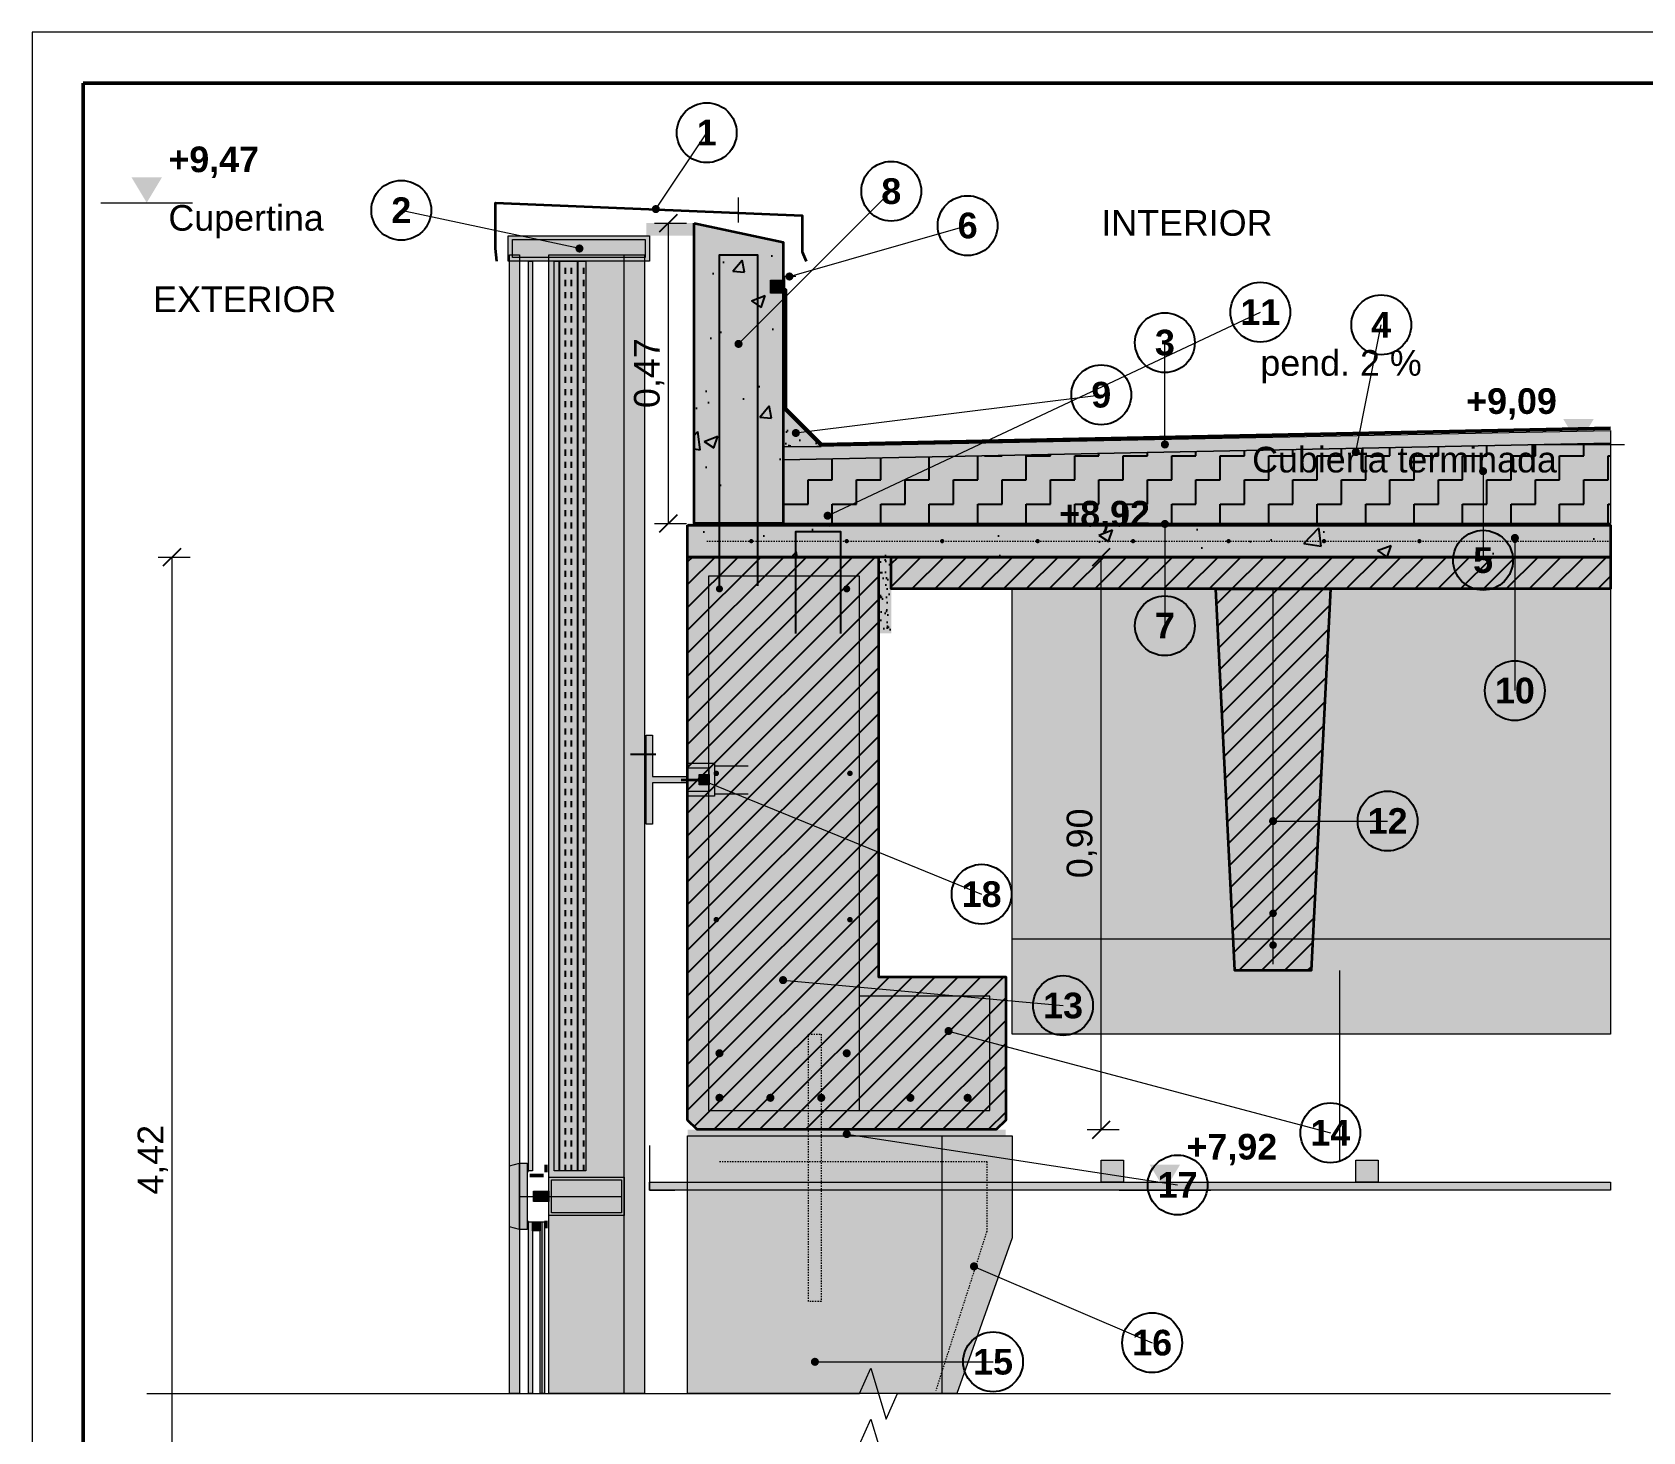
# Model space of a CAD drawing. Header units: millimetres. Extents: x 0 to 297, y 0 to 420.
# Drawn here: x 0 to 126.5, y 310 to 420 of the extents above; entities that cross this region are included whole.
import ezdxf
from ezdxf.enums import TextEntityAlignment as Align

# ---------------------------------------------------------------- set-up
doc = ezdxf.new("R2010")
doc.units = ezdxf.units.MM
doc.linetypes.add('DASHED', pattern=[1.524, 1.27, -0.254])
for name, color, linetype in [('0-MARCO-A3', 7, 'Continuous'), ('1-CORTE-ARMADURAS', 14, 'Continuous'), ('1-CORTE-CONTORNOS', 7, 'Continuous'), ('1-CORTE-OCULTO', 8, 'Continuous'), ('1-CORTE-RAYADOS', 8, 'Continuous'), ('1-CORTE-RELLENOS', 9, 'Continuous'), ('1-CORTE-VISTA', 8, 'Continuous'), ('3-COTAS-NIVELES', 7, 'Continuous'), ('3-TEXTOS', 7, 'Continuous')]:
    doc.layers.add(name, color=color, linetype=linetype)
doc.styles.add('ARIAL', font='arial.ttf')
doc.styles.add('ARIAL-NEGRITA', font='arialbd.ttf')

msp = doc.modelspace()

# ---------------------------------------------------------------- hatches: boundary and pattern name
at = {"layer": '1-CORTE-ARMADURAS', "true_color": 0x7a1f1f}
h = msp.add_hatch(color=26, dxfattribs=at)
h.dxf.hatch_style = 1
edge = h.paths.add_edge_path()
edge.add_arc((56.5, 380), 0.17, 0, 360)
h = msp.add_hatch(color=26, dxfattribs=at)
h.dxf.hatch_style = 1
edge = h.paths.add_edge_path()
edge.add_arc((64, 380), 0.17, 0, 360)
h = msp.add_hatch(color=26, dxfattribs=at)
h.dxf.hatch_style = 1
edge = h.paths.add_edge_path()
edge.add_arc((71.5, 380), 0.17, 0, 360)
h = msp.add_hatch(color=26, dxfattribs=at)
h.dxf.hatch_style = 1
edge = h.paths.add_edge_path()
edge.add_arc((79, 380), 0.17, 0, 360)
h = msp.add_hatch(color=26, dxfattribs=at)
h.dxf.hatch_style = 1
edge = h.paths.add_edge_path()
edge.add_arc((86.5, 380), 0.17, 0, 360)
h = msp.add_hatch(color=26, dxfattribs=at)
h.dxf.hatch_style = 1
edge = h.paths.add_edge_path()
edge.add_arc((94, 380), 0.17, 0, 360)
h = msp.add_hatch(color=26, dxfattribs=at)
h.dxf.hatch_style = 1
edge = h.paths.add_edge_path()
edge.add_arc((101.5, 380), 0.17, 0, 360)
h = msp.add_hatch(color=26, dxfattribs=at)
h.dxf.hatch_style = 1
edge = h.paths.add_edge_path()
edge.add_arc((109, 380), 0.17, 0, 360)
h = msp.add_hatch(color=26, dxfattribs=at)
h.dxf.hatch_style = 1
edge = h.paths.add_edge_path()
edge.add_arc((116.5, 380), 0.17, 0, 360)
h = msp.add_hatch(color=26, dxfattribs=at)
h.dxf.hatch_style = 1
edge = h.paths.add_edge_path()
edge.add_arc((54, 376.25), 0.28, 0, 360)
h = msp.add_hatch(color=26, dxfattribs=at)
h.dxf.hatch_style = 1
edge = h.paths.add_edge_path()
edge.add_arc((64, 376.25), 0.28, 0, 360)
h = msp.add_hatch(color=26, dxfattribs=at)
h.dxf.hatch_style = 1
edge = h.paths.add_edge_path()
edge.add_arc((53.75, 361.75), 0.22, 0, 360)
h = msp.add_hatch(color=26, dxfattribs=at)
h.dxf.hatch_style = 1
edge = h.paths.add_edge_path()
edge.add_arc((64.25, 361.75), 0.22, 0, 360)
at = {"layer": '1-CORTE-ARMADURAS', "true_color": 0x000000}
h = msp.add_hatch(color=18, dxfattribs=at)
h.dxf.hatch_style = 1
edge = h.paths.add_edge_path()
edge.add_arc((97.5, 350.75), 0.3, 0, 360)
at = {"layer": '1-CORTE-ARMADURAS', "true_color": 0x7a1f1f}
h = msp.add_hatch(color=26, dxfattribs=at)
h.dxf.hatch_style = 1
edge = h.paths.add_edge_path()
edge.add_arc((53.75, 350.25), 0.22, 0, 360)
h = msp.add_hatch(color=26, dxfattribs=at)
h.dxf.hatch_style = 1
edge = h.paths.add_edge_path()
edge.add_arc((64.25, 350.25), 0.22, 0, 360)
at = {"layer": '1-CORTE-ARMADURAS', "true_color": 0x000000}
h = msp.add_hatch(color=18, dxfattribs=at)
h.dxf.hatch_style = 1
edge = h.paths.add_edge_path()
edge.add_arc((97.5, 348.25), 0.3, 0, 360)
h = msp.add_hatch(color=18, dxfattribs=at)
h.dxf.hatch_style = 1
edge = h.paths.add_edge_path()
edge.add_arc((54, 339.75), 0.32, 0, 360)
h = msp.add_hatch(color=18, dxfattribs=at)
h.dxf.hatch_style = 1
edge = h.paths.add_edge_path()
edge.add_arc((64, 339.75), 0.32, 0, 360)
h = msp.add_hatch(color=18, dxfattribs=at)
h.dxf.hatch_style = 1
edge = h.paths.add_edge_path()
edge.add_arc((54, 336.25), 0.32, 0, 360)
h = msp.add_hatch(color=18, dxfattribs=at)
h.dxf.hatch_style = 1
edge = h.paths.add_edge_path()
edge.add_arc((58, 336.25), 0.32, 0, 360)
h = msp.add_hatch(color=18, dxfattribs=at)
h.dxf.hatch_style = 1
edge = h.paths.add_edge_path()
edge.add_arc((62, 336.25), 0.32, 0, 360)
h = msp.add_hatch(color=18, dxfattribs=at)
h.dxf.hatch_style = 1
edge = h.paths.add_edge_path()
edge.add_arc((69, 336.25), 0.32, 0, 360)
h = msp.add_hatch(color=18, dxfattribs=at)
h.dxf.hatch_style = 1
edge = h.paths.add_edge_path()
edge.add_arc((73.5, 336.25), 0.32, 0, 360)
at = {"layer": '1-CORTE-RAYADOS'}
h = msp.add_hatch(dxfattribs=at)
h.set_pattern_fill('AR-CONC', color=8, scale=0.06)
h.paths.add_polyline_path([(52, 405), (59, 403.5), (59, 381.4), (52, 381.4)])
h = msp.add_hatch(dxfattribs=at)
h.set_pattern_fill('INSUL', color=8, scale=0.15, angle=90)
h.paths.add_polyline_path([(41, 402), (43.5, 402), (43.5, 330.5), (41, 330.5)])
h = msp.add_hatch(dxfattribs=at)
h.set_pattern_fill('AR-SAND', color=8, scale=0.03)
h.paths.add_polyline_path([(59, 390.4), (62, 387.4), (59, 387.4)])
h = msp.add_hatch(dxfattribs=at)
h.set_pattern_fill('AR-SAND', color=8, scale=0.03)
h.paths.add_polyline_path([(59, 387.4), (124, 388.7), (124, 387.7), (59, 386.4)])
h = msp.add_hatch(dxfattribs=at)
h.set_pattern_fill('ZIGZAG', color=8, scale=0.3)
h.paths.add_polyline_path([(59, 386.4), (124, 387.7), (124, 381.4), (59, 381.4)])
h = msp.add_hatch(dxfattribs=at)
h.set_pattern_fill('AR-CONC', color=8, scale=0.06)
h.paths.add_polyline_path([(51.5, 381.25), (124, 381.25), (124, 378.75), (51.5, 378.75)])
h = msp.add_hatch(dxfattribs=at)
h.set_pattern_fill('ANSI31', color=8, scale=0.4)
h.paths.add_polyline_path([(51.5, 334.5), (51.5, 378.75), (66.5, 378.75), (66.5, 345.75), (76.5, 345.75), (76.5, 334.5), (75.75, 333.75), (52.25, 333.75)])
h = msp.add_hatch(dxfattribs=at)
h.set_pattern_fill('AR-SAND', color=8, scale=0.02)
h.paths.add_polyline_path([(66.5, 378.75), (67.5, 378.75), (67.5, 372.75), (66.5, 372.75)])
h = msp.add_hatch(dxfattribs=at)
h.set_pattern_fill('ANSI31', color=8, scale=0.4)
h.paths.add_polyline_path([(67.5, 378.75), (124, 378.75), (124, 376.25), (67.5, 376.25)])
h = msp.add_hatch(dxfattribs=at)
h.set_pattern_fill('ANSI31', color=8, scale=0.4)
h.paths.add_polyline_path([(102, 376.25), (100.5, 346.25), (94.5, 346.25), (93, 376.25)])
at = {"layer": '1-CORTE-RELLENOS', "true_color": 0x222222}
h = msp.add_hatch(color=250, dxfattribs=at)
h.dxf.hatch_style = 1
h.paths.add_polyline_path([(48.25, 405), (52, 405), (52, 404), (48.25, 404)])
at = {"layer": '1-CORTE-RELLENOS', "true_color": 0xdedad2}
h = msp.add_hatch(color=254, dxfattribs=at)
h.dxf.hatch_style = 1
h.paths.add_polyline_path([(52, 405), (59, 403.5), (59, 381.4), (52, 381.4)])
at = {"layer": '1-CORTE-RELLENOS', "true_color": 0x9aa3ab}
h = msp.add_hatch(color=253, dxfattribs=at)
h.dxf.hatch_style = 1
h.paths.add_polyline_path([(37.4, 404), (48.5, 404), (48.5, 402), (37.4, 402)])
at = {"layer": '1-CORTE-RELLENOS', "true_color": 0xe9ecee}
h = msp.add_hatch(color=7, dxfattribs=at)
h.dxf.hatch_style = 1
h.paths.add_polyline_path([(37.5, 402.5), (38.3, 402.5), (38.3, 313), (37.5, 313)])
at = {"layer": '1-CORTE-RELLENOS', "true_color": 0xe3e7ea}
h = msp.add_hatch(color=254, dxfattribs=at)
h.dxf.hatch_style = 1
h.paths.add_polyline_path([(40.6, 402.5), (48.1, 402.5), (48.1, 313), (40.6, 313)])
at = {"layer": '1-CORTE-RELLENOS', "true_color": 0x6f8796}
h = msp.add_hatch(color=252, dxfattribs=at)
h.dxf.hatch_style = 1
h.paths.add_polyline_path([(39, 402), (39.3, 402), (39.3, 330.5), (39, 330.5)])
at = {"layer": '1-CORTE-RELLENOS', "true_color": 0xfbe2a8}
h = msp.add_hatch(color=41, dxfattribs=at)
h.dxf.hatch_style = 1
h.paths.add_polyline_path([(41, 402), (43.5, 402), (43.5, 330.5), (41, 330.5)])
at = {"layer": '1-CORTE-RELLENOS', "true_color": 0x3b3b3b}
h = msp.add_hatch(color=250, dxfattribs=at)
h.dxf.hatch_style = 1
h.paths.add_polyline_path([(43.5, 402), (43.65, 402), (43.65, 330.5), (43.5, 330.5)])
at = {"layer": '1-CORTE-RELLENOS', "true_color": 0x222222}
h = msp.add_hatch(color=250, dxfattribs=at)
h.dxf.hatch_style = 1
h.paths.add_polyline_path([(58.05, 400.45), (58.95, 400.45), (58.95, 399.55), (58.05, 399.55)])
at = {"layer": '1-CORTE-RELLENOS', "true_color": 0xe9e9e9}
h = msp.add_hatch(color=254, dxfattribs=at)
h.dxf.hatch_style = 1
h.paths.add_polyline_path([(59, 390.4), (62, 387.4), (59, 387.4)])
h = msp.add_hatch(color=254, dxfattribs=at)
h.dxf.hatch_style = 1
h.paths.add_polyline_path([(59, 387.4), (124, 388.7), (124, 387.7), (59, 386.4)])
at = {"layer": '1-CORTE-RELLENOS', "true_color": 0xfff5bf}
h = msp.add_hatch(color=254, dxfattribs=at)
h.dxf.hatch_style = 1
h.paths.add_polyline_path([(59, 386.4), (124, 387.7), (124, 381.4), (59, 381.4)])
at = {"layer": '1-CORTE-RELLENOS', "true_color": 0x000000}
h = msp.add_hatch(color=18, dxfattribs=at)
h.dxf.hatch_style = 1
h.paths.add_polyline_path([(51.5, 381.4), (124, 381.4), (124, 381.25), (51.5, 381.25)])
at = {"layer": '1-CORTE-RELLENOS', "true_color": 0xdedad2}
h = msp.add_hatch(color=254, dxfattribs=at)
h.dxf.hatch_style = 1
h.paths.add_polyline_path([(51.5, 381.25), (124, 381.25), (124, 378.75), (51.5, 378.75)])
at = {"layer": '1-CORTE-RELLENOS', "true_color": 0xd3d6d9}
h = msp.add_hatch(color=254, dxfattribs=at)
h.dxf.hatch_style = 1
h.paths.add_polyline_path([(51.5, 334.5), (51.5, 378.75), (66.5, 378.75), (66.5, 345.75), (76.5, 345.75), (76.5, 334.5), (75.75, 333.75), (52.25, 333.75)])
at = {"layer": '1-CORTE-RELLENOS', "true_color": 0xbdbdbd}
h = msp.add_hatch(color=9, dxfattribs=at)
h.dxf.hatch_style = 1
h.paths.add_polyline_path([(66.5, 378.75), (67.5, 378.75), (67.5, 372.75), (66.5, 372.75)])
at = {"layer": '1-CORTE-RELLENOS', "true_color": 0xd3d6d9}
h = msp.add_hatch(color=254, dxfattribs=at)
h.dxf.hatch_style = 1
h.paths.add_polyline_path([(67.5, 378.75), (124, 378.75), (124, 376.25), (67.5, 376.25)])
at = {"layer": '1-CORTE-RELLENOS', "true_color": 0xe9ebed}
h = msp.add_hatch(color=7, dxfattribs=at)
h.dxf.hatch_style = 1
h.paths.add_polyline_path([(77, 376.25), (124, 376.25), (124, 341.25), (77, 341.25)])
at = {"layer": '1-CORTE-RELLENOS', "true_color": 0xd3d6d9}
h = msp.add_hatch(color=254, dxfattribs=at)
h.dxf.hatch_style = 1
h.paths.add_polyline_path([(102, 376.25), (100.5, 346.25), (94.5, 346.25), (93, 376.25)])
at = {"layer": '1-CORTE-RELLENOS', "true_color": 0x3b3b3b}
h = msp.add_hatch(color=250, dxfattribs=at)
h.dxf.hatch_style = 1
h.paths.add_polyline_path([(48.25, 364.75), (48.75, 364.75), (48.75, 361.5), (51.5, 361.5), (51.5, 361), (48.75, 361), (48.75, 357.75), (48.25, 357.75)])
h = msp.add_hatch(color=250, dxfattribs=at)
h.dxf.hatch_style = 1
h.paths.add_polyline_path([(51.5, 360.35), (53.2, 360.35), (53.2, 362.15), (51.5, 362.15), (51.5, 362.55), (53.6, 362.55), (53.6, 359.95), (51.5, 359.95)])
at = {"layer": '1-CORTE-RELLENOS', "true_color": 0x555555}
h = msp.add_hatch(color=251, dxfattribs=at)
h.dxf.hatch_style = 1
h.paths.add_polyline_path([(52.4, 361.65), (53.2, 361.65), (53.2, 360.85), (52.4, 360.85)])
at = {"layer": '1-CORTE-RELLENOS', "true_color": 0x111111}
h = msp.add_hatch(color=250, dxfattribs=at)
h.dxf.hatch_style = 1
h.paths.add_polyline_path([(51.5, 333.75), (76.5, 333.75), (76.5, 333.25), (51.5, 333.25)])
at = {"layer": '1-CORTE-RELLENOS', "true_color": 0xe3e6e8}
h = msp.add_hatch(color=254, dxfattribs=at)
h.dxf.hatch_style = 1
h.paths.add_polyline_path([(77, 333.25), (77, 325.25), (72.65, 313), (51.5, 313), (51.5, 333.25)])
at = {"layer": '1-CORTE-RELLENOS', "true_color": 0xb9c0c6}
h = msp.add_hatch(color=9, dxfattribs=at)
h.dxf.hatch_style = 1
h.paths.add_polyline_path([(37.5, 330.9), (38.3, 331.1), (38.3, 325.9), (37.5, 326.1)])
at = {"layer": '1-CORTE-RELLENOS', "true_color": 0x9aa3ab}
h = msp.add_hatch(color=253, dxfattribs=at)
h.dxf.hatch_style = 1
h.paths.add_polyline_path([(38.3, 331.1), (38.9, 331.1), (38.9, 325.9), (38.3, 325.9)])
at = {"layer": '1-CORTE-RELLENOS', "true_color": 0x111111}
h = msp.add_hatch(color=250, dxfattribs=at)
h.dxf.hatch_style = 1
h.paths.add_polyline_path([(38.9, 331), (39, 331), (39, 330.4), (38.9, 330.4)])
at = {"layer": '1-CORTE-RELLENOS', "true_color": 0x333333}
h = msp.add_hatch(color=250, dxfattribs=at)
h.dxf.hatch_style = 1
h.paths.add_polyline_path([(39.1, 330.3), (40.2, 330.3), (40.2, 330), (39.1, 330)])
at = {"layer": '1-CORTE-RELLENOS', "true_color": 0x111111}
h = msp.add_hatch(color=250, dxfattribs=at)
h.dxf.hatch_style = 1
h.paths.add_polyline_path([(40.25, 331), (40.5, 331), (40.5, 330.4), (40.25, 330.4)])
at = {"layer": '1-CORTE-RELLENOS', "true_color": 0x9aa3ab}
h = msp.add_hatch(color=253, dxfattribs=at)
h.dxf.hatch_style = 1
h.paths.add_polyline_path([(84, 331.35), (85.75, 331.35), (85.75, 329.62), (84, 329.62)])
h = msp.add_hatch(color=253, dxfattribs=at)
h.dxf.hatch_style = 1
h.paths.add_polyline_path([(104, 331.35), (105.75, 331.35), (105.75, 329.62), (104, 329.62)])
h = msp.add_hatch(color=253, dxfattribs=at)
h.dxf.hatch_style = 1
h.paths.add_polyline_path([(40.6, 330), (46.5, 330), (46.5, 327), (40.6, 327)])
at = {"layer": '1-CORTE-RELLENOS', "true_color": 0xf2f2f2}
h = msp.add_hatch(color=7, dxfattribs=at)
h.dxf.hatch_style = 1
h.paths.add_polyline_path([(48.5, 329.62), (124, 329.62), (124, 329), (48.5, 329)])
at = {"layer": '1-CORTE-RELLENOS', "true_color": 0x9aa3ab}
h = msp.add_hatch(color=253, dxfattribs=at)
h.dxf.hatch_style = 1
h.paths.add_polyline_path([(39.4, 328.9), (40.6, 328.9), (40.6, 328.1), (39.4, 328.1)])
at = {"layer": '1-CORTE-RELLENOS', "true_color": 0x111111}
h = msp.add_hatch(color=250, dxfattribs=at)
h.dxf.hatch_style = 1
h.paths.add_polyline_path([(38.9, 326.6), (39, 326.6), (39, 326), (38.9, 326)])
at = {"layer": '1-CORTE-RELLENOS', "true_color": 0xbfe3f0}
h = msp.add_hatch(color=254, dxfattribs=at)
h.dxf.hatch_style = 1
h.paths.add_polyline_path([(39, 326.5), (39.3, 326.5), (39.3, 313), (39, 313)])
at = {"layer": '1-CORTE-RELLENOS', "true_color": 0x9aa3ab}
h = msp.add_hatch(color=253, dxfattribs=at)
h.dxf.hatch_style = 1
h.paths.add_polyline_path([(39.3, 326.5), (39.9, 326.5), (39.9, 325.8), (39.3, 325.8)])
at = {"layer": '1-CORTE-RELLENOS', "true_color": 0x111111}
h = msp.add_hatch(color=250, dxfattribs=at)
h.dxf.hatch_style = 1
h.paths.add_polyline_path([(39.3, 326.5), (39.9, 326.5), (39.9, 326.3), (39.3, 326.3)])
at = {"layer": '1-CORTE-RELLENOS', "true_color": 0xbfe3f0}
h = msp.add_hatch(color=254, dxfattribs=at)
h.dxf.hatch_style = 1
h.paths.add_polyline_path([(39.9, 326.5), (40.25, 326.5), (40.25, 313), (39.9, 313)])
at = {"layer": '1-CORTE-RELLENOS', "true_color": 0x111111}
h = msp.add_hatch(color=250, dxfattribs=at)
h.dxf.hatch_style = 1
h.paths.add_polyline_path([(40.25, 326.6), (40.5, 326.6), (40.5, 326), (40.25, 326)])
at = {"layer": '3-COTAS-NIVELES'}
h = msp.add_hatch(color=7, dxfattribs=at)
h.dxf.hatch_style = 1
h.paths.add_polyline_path([(9, 406.6), (7.8, 408.6), (10.2, 408.6)])
h = msp.add_hatch(color=7, dxfattribs=at)
h.dxf.hatch_style = 1
h.paths.add_polyline_path([(121.5, 387.6), (120.3, 389.6), (122.7, 389.6)])
h = msp.add_hatch(color=7, dxfattribs=at)
h.dxf.hatch_style = 1
h.paths.add_polyline_path([(79, 378.75), (77.8, 380.75), (80.2, 380.75)])
h = msp.add_hatch(color=7, dxfattribs=at)
h.dxf.hatch_style = 1
h.paths.add_polyline_path([(89, 329), (87.8, 331), (90.2, 331)])
at = {"layer": '3-TEXTOS', "true_color": 0x000000}
h = msp.add_hatch(color=18, dxfattribs=at)
h.dxf.hatch_style = 1
edge = h.paths.add_edge_path()
edge.add_arc((49, 406.1), 0.32, 0, 360)
h = msp.add_hatch(color=18, dxfattribs=at)
h.dxf.hatch_style = 1
edge = h.paths.add_edge_path()
edge.add_arc((43, 403), 0.32, 0, 360)
h = msp.add_hatch(color=18, dxfattribs=at)
h.dxf.hatch_style = 1
edge = h.paths.add_edge_path()
edge.add_arc((59.5, 400.8), 0.32, 0, 360)
h = msp.add_hatch(color=18, dxfattribs=at)
h.dxf.hatch_style = 1
edge = h.paths.add_edge_path()
edge.add_arc((55.5, 395.5), 0.32, 0, 360)
h = msp.add_hatch(color=18, dxfattribs=at)
h.dxf.hatch_style = 1
edge = h.paths.add_edge_path()
edge.add_arc((60, 388.5), 0.32, 0, 360)
h = msp.add_hatch(color=18, dxfattribs=at)
h.dxf.hatch_style = 1
edge = h.paths.add_edge_path()
edge.add_arc((89, 387.6), 0.32, 0, 360)
h = msp.add_hatch(color=18, dxfattribs=at)
h.dxf.hatch_style = 1
edge = h.paths.add_edge_path()
edge.add_arc((104, 387), 0.32, 0, 360)
h = msp.add_hatch(color=18, dxfattribs=at)
h.dxf.hatch_style = 1
edge = h.paths.add_edge_path()
edge.add_arc((114, 385.5), 0.32, 0, 360)
h = msp.add_hatch(color=18, dxfattribs=at)
h.dxf.hatch_style = 1
edge = h.paths.add_edge_path()
edge.add_arc((62.5, 382), 0.32, 0, 360)
h = msp.add_hatch(color=18, dxfattribs=at)
h.dxf.hatch_style = 1
edge = h.paths.add_edge_path()
edge.add_arc((89, 381.35), 0.32, 0, 360)
h = msp.add_hatch(color=18, dxfattribs=at)
h.dxf.hatch_style = 1
edge = h.paths.add_edge_path()
edge.add_arc((116.5, 380.25), 0.32, 0, 360)
h = msp.add_hatch(color=18, dxfattribs=at)
h.dxf.hatch_style = 1
edge = h.paths.add_edge_path()
edge.add_arc((52.6, 361.25), 0.32, 0, 360)
h = msp.add_hatch(color=18, dxfattribs=at)
h.dxf.hatch_style = 1
edge = h.paths.add_edge_path()
edge.add_arc((97.5, 358), 0.32, 0, 360)
h = msp.add_hatch(color=18, dxfattribs=at)
h.dxf.hatch_style = 1
edge = h.paths.add_edge_path()
edge.add_arc((59, 345.5), 0.32, 0, 360)
h = msp.add_hatch(color=18, dxfattribs=at)
h.dxf.hatch_style = 1
edge = h.paths.add_edge_path()
edge.add_arc((72, 341.5), 0.32, 0, 360)
h = msp.add_hatch(color=18, dxfattribs=at)
h.dxf.hatch_style = 1
edge = h.paths.add_edge_path()
edge.add_arc((64, 333.4), 0.32, 0, 360)
h = msp.add_hatch(color=18, dxfattribs=at)
h.dxf.hatch_style = 1
edge = h.paths.add_edge_path()
edge.add_arc((74, 323), 0.32, 0, 360)
h = msp.add_hatch(color=18, dxfattribs=at)
h.dxf.hatch_style = 1
edge = h.paths.add_edge_path()
edge.add_arc((61.5, 315.5), 0.32, 0, 360)

# ---------------------------------------------------------------- linework, layer by layer
at = {"layer": '0-MARCO-A3', "lineweight": 13}
msp.add_lwpolyline([(0, 0), (297, 0), (297, 420), (0, 420)], close=True, dxfattribs=at)
at = {"layer": '0-MARCO-A3', "lineweight": 50}
msp.add_lwpolyline([(4, 416), (293, 416), (293, 4), (4, 4)], close=True, dxfattribs=at)
at = {"layer": '1-CORTE-ARMADURAS', "lineweight": 25}
for points in [[(54, 376.5), (54, 402.5), (57, 402.5), (57, 376.5)], [(60, 372.75), (60, 380.75), (63.5, 380.75), (63.5, 372.75)]]:
    msp.add_lwpolyline(points, dxfattribs=at)
at = {"layer": '1-CORTE-ARMADURAS', "linetype": 'DASHED', "lineweight": 13, "ltscale": 0.08}
for points in [[(53, 380), (124, 380)], [(54, 331.25), (75, 331.25), (75, 325.75), (71, 313.25)]]:
    msp.add_lwpolyline(points, dxfattribs=at)
at = {"layer": '1-CORTE-ARMADURAS', "lineweight": 13}
for points in [[(53.15, 335.25), (65, 335.25), (65, 377.25), (53.15, 377.25), (53.15, 335.25)], [(65, 335.25), (75.25, 335.25), (75.25, 344.25), (65, 344.25)]]:
    msp.add_lwpolyline(points, dxfattribs=at)
at = {"layer": '1-CORTE-ARMADURAS', "lineweight": 9}
msp.add_lwpolyline([(97.5, 346.75), (97.5, 376.25)], dxfattribs=at)
at = {"layer": '1-CORTE-CONTORNOS', "lineweight": 35}
for points in [[(36.5, 402), (36.4, 403), (36.4, 406.6), (60.5, 405.6), (60.5, 402.75), (60.8, 402)], [(51, 361.25), (52.6, 361.25)]]:
    msp.add_lwpolyline(points, dxfattribs=at)
at = {"layer": '1-CORTE-CONTORNOS', "lineweight": 18}
for points in [[(55.5, 405.05), (55.5, 407)], [(60, 400.8), (59.1, 400.8), (59.1, 398)], [(48.5, 332.5), (48.5, 329), (50.5, 329)]]:
    msp.add_lwpolyline(points, dxfattribs=at)
at = {"layer": '1-CORTE-CONTORNOS', "lineweight": 35}
for points in [[(52, 405), (59, 403.5), (59, 381.4), (52, 381.4)], [(51.5, 381.25), (124, 381.25), (124, 378.75), (51.5, 378.75)], [(51.5, 334.5), (51.5, 378.75), (66.5, 378.75), (66.5, 345.75), (76.5, 345.75), (76.5, 334.5), (75.75, 333.75), (52.25, 333.75)], [(67.5, 378.75), (124, 378.75), (124, 376.25), (67.5, 376.25)], [(102, 376.25), (100.5, 346.25), (94.5, 346.25), (93, 376.25)]]:
    msp.add_lwpolyline(points, close=True, dxfattribs=at)
at = {"layer": '1-CORTE-CONTORNOS', "lineweight": 18}
for points in [[(37.4, 404), (48.5, 404), (48.5, 402), (37.4, 402)], [(39, 402), (39.3, 402), (39.3, 330.5), (39, 330.5)], [(41, 402), (43.5, 402), (43.5, 330.5), (41, 330.5)], [(59, 390.4), (62, 387.4), (59, 387.4)], [(59, 387.4), (124, 388.7), (124, 387.7), (59, 386.4)], [(59, 386.4), (124, 387.7), (124, 381.4), (59, 381.4)], [(77, 333.25), (77, 325.25), (72.65, 313), (51.5, 313), (51.5, 333.25)], [(40.6, 330), (46.5, 330), (46.5, 327), (40.6, 327)], [(48.5, 329.62), (124, 329.62), (124, 329), (48.5, 329)], [(39, 326.5), (39.3, 326.5), (39.3, 313), (39, 313)], [(39.9, 326.5), (40.25, 326.5), (40.25, 313), (39.9, 313)]]:
    msp.add_lwpolyline(points, close=True, dxfattribs=at)
at = {"layer": '1-CORTE-CONTORNOS', "lineweight": 9}
for points in [[(37.75, 403.7), (48.15, 403.7), (48.15, 402.3), (37.75, 402.3)], [(37.5, 402.5), (38.3, 402.5), (38.3, 313), (37.5, 313)], [(58, 400.5), (59, 400.5), (59, 399.5), (58, 399.5)], [(48.25, 364.75), (48.75, 364.75), (48.75, 361.5), (51.5, 361.5), (51.5, 361), (48.75, 361), (48.75, 357.75), (48.25, 357.75)], [(51.5, 360.35), (53.2, 360.35), (53.2, 362.15), (51.5, 362.15), (51.5, 362.55), (53.6, 362.55), (53.6, 359.95), (51.5, 359.95)], [(52.4, 361.65), (53.2, 361.65), (53.2, 360.85), (52.4, 360.85)], [(37.5, 330.9), (38.3, 331.1), (38.3, 325.9), (37.5, 326.1)], [(38.3, 331.1), (38.9, 331.1), (38.9, 325.9), (38.3, 325.9)], [(40.8, 329.8), (46.3, 329.8), (46.3, 327.2), (40.8, 327.2)], [(39.4, 328.9), (40.6, 328.9), (40.6, 328.1), (39.4, 328.1)], [(39.3, 326.5), (39.9, 326.5), (39.9, 325.8), (39.3, 325.8)]]:
    msp.add_lwpolyline(points, close=True, dxfattribs=at)
at = {"layer": '1-CORTE-CONTORNOS', "color": 251, "lineweight": 9, "true_color": 0x666666}
for points in [[(46.5, 313), (46.5, 402.5)], [(71.5, 313), (71.5, 333.25)]]:
    msp.add_lwpolyline(points, dxfattribs=at)
at = {"layer": '1-CORTE-CONTORNOS', "lineweight": 50}
msp.add_lwpolyline([(124, 388.87), (62, 387.6), (59.2, 390.4), (59.2, 399.75), (58.25, 400)], dxfattribs=at)
at = {"layer": '1-CORTE-CONTORNOS', "lineweight": 25}
msp.add_lwpolyline([(47, 363.25), (49, 363.25)], dxfattribs=at)
at = {"layer": '1-CORTE-CONTORNOS', "lineweight": 13}
for points in [[(53.6, 362.35), (56.25, 362.35)], [(53.6, 360.15), (56.25, 360.15)], [(38.3, 328.5), (42.5, 328.5)]]:
    msp.add_lwpolyline(points, dxfattribs=at)
at = {"layer": '1-CORTE-CONTORNOS', "color": 252, "lineweight": 9, "true_color": 0x888888}
msp.add_lwpolyline([(77, 348.75), (124, 348.75)], dxfattribs=at)
at = {"layer": '1-CORTE-CONTORNOS', "color": 251, "lineweight": 13, "true_color": 0x555555}
msp.add_lwpolyline([(102.75, 331.35), (102.75, 346.25)], dxfattribs=at)
at = {"layer": '1-CORTE-CONTORNOS', "lineweight": 9}
msp.add_lwpolyline([(40.8, 328.5), (46.3, 328.5)], dxfattribs=at)
at = {"layer": '1-CORTE-CONTORNOS', "color": 250, "lineweight": 9, "true_color": 0x333333}
msp.add_lwpolyline([(40.08, 313), (40.08, 326.5)], dxfattribs=at)
at = {"layer": '1-CORTE-OCULTO', "linetype": 'DASHED', "lineweight": 13, "ltscale": 0.08}
msp.add_lwpolyline([(61, 341.25), (62, 341.25), (62, 320.25), (61, 320.25)], close=True, dxfattribs=at)
at = {"layer": '1-CORTE-VISTA', "lineweight": 13}
for points in [[(40.6, 402.5), (48.1, 402.5), (48.1, 313), (40.6, 313)], [(77, 376.25), (124, 376.25), (124, 341.25), (77, 341.25)]]:
    msp.add_lwpolyline(points, close=True, dxfattribs=at)
at = {"layer": '1-CORTE-VISTA', "lineweight": 9}
for points in [[(84, 331.35), (85.75, 331.35), (85.75, 329.62), (84, 329.62)], [(104, 331.35), (105.75, 331.35), (105.75, 329.62), (104, 329.62)]]:
    msp.add_lwpolyline(points, close=True, dxfattribs=at)
at = {"layer": '3-TEXTOS', "lineweight": 9}
for p, q in [((49, 406.1), (53, 412.1)), ((55.5, 395.5), (67.5, 407.5)), ((43, 403), (29, 406)), ((48.9, 405), (51.4, 405)), ((59.5, 400.8), (73.5, 404.8)), ((62.5, 382), (96.5, 398)), ((104, 387), (106, 397)), ((89, 387.6), (89, 395.6)), ((60, 388.5), (84, 391.5)), ((114, 385.5), (114, 378.5)), ((48.9, 381.4), (51.4, 381.4)), ((89, 381.35), (89, 373.35)), ((116.5, 380.25), (116.5, 368.25)), ((9.9, 378.75), (12.4, 378.75)), ((82.9, 378.75), (85.4, 378.75)), ((52.6, 361.25), (74.6, 352.25)), ((97.5, 358), (106.5, 358)), ((59, 345.5), (81, 343.5)), ((72, 341.5), (102, 333.5)), ((64, 333.4), (90, 329.4)), ((82.9, 333.75), (85.4, 333.75)), ((74, 323), (88, 317)), ((61.5, 315.5), (75.5, 315.5))]:
    msp.add_line(p, q, dxfattribs=at)
at = {"layer": '3-TEXTOS', "lineweight": 13}
for p, q in [((5.4, 406.6), (12.6, 406.6)), ((50, 381.4), (50, 405)), ((117.9, 387.6), (125.1, 387.6)), ((11, 284), (11, 378.75)), ((75.4, 378.75), (82.6, 378.75)), ((84, 333.75), (84, 378.75)), ((85.4, 329), (92.6, 329))]:
    msp.add_line(p, q, dxfattribs=at)
at = {"layer": '3-TEXTOS', "lineweight": 25}
for p, q in [((49.3, 404.3), (50.7, 405.7)), ((49.3, 380.7), (50.7, 382.1)), ((10.3, 378.05), (11.7, 379.45)), ((83.3, 378.05), (84.7, 379.45)), ((83.3, 333.05), (84.7, 334.45))]:
    msp.add_line(p, q, dxfattribs=at)
at = {"layer": '3-TEXTOS', "lineweight": 18}
for points in [[(9, 313), (65, 313), (65.9, 315), (67.1, 311), (68, 313), (124, 313)], [(9, 309), (65, 309), (65.9, 311), (67.1, 307), (68, 309), (124, 309)]]:
    msp.add_lwpolyline(points, dxfattribs=at)
at = {"layer": '3-TEXTOS', "color": 18, "true_color": 0x000000}
for centre in [(53, 412.1), (67.5, 407.5), (29, 406), (73.5, 404.8), (96.5, 398), (106, 397), (89, 395.6), (84, 391.5), (114, 378.5), (89, 373.35), (116.5, 368.25), (106.5, 358), (74.6, 352.25), (81, 343.5), (102, 333.5), (90, 329.4), (88, 317), (75.5, 315.5)]:
    msp.add_circle(centre, 2.35, dxfattribs=at)

# ---------------------------------------------------------------- texts
at = {"layer": '3-TEXTOS', "style": 'ARIAL-NEGRITA'}
for s, height, p in [('1', 2.02, (53, 411.1)), ('8', 2.02, (67.5, 406.5)), ('2', 2.02, (29, 405)), ('6', 2.02, (73.5, 403.8)), ('11', 2.016, (96.5, 397)), ('4', 2.02, (106, 396)), ('3', 2.02, (89, 394.6)), ('9', 2.02, (84, 390.5)), ('5', 2.02, (114, 377.5)), ('7', 2.02, (89, 372.35)), ('10', 2.016, (116.5, 367.25)), ('12', 2.016, (106.5, 357)), ('18', 2.016, (74.6, 351.25)), ('13', 2.016, (81, 342.5)), ('14', 2.016, (102, 332.5)), ('17', 2.016, (90, 328.4)), ('16', 2.016, (88, 316)), ('15', 2.016, (75.5, 314.5))]:
    msp.add_text(s, height=height, dxfattribs=at).set_placement(p, align=Align.CENTER)
at = {"layer": '3-TEXTOS'}
for s, style, p in [('+9,47', 'ARIAL-NEGRITA', (10.7, 409)), ('Cupertina', 'ARIAL', (10.7, 404.4)), ('+8,92', 'ARIAL-NEGRITA', (80.7, 381.15)), ('+7,92', 'ARIAL-NEGRITA', (90.7, 331.4))]:
    msp.add_text(s, height=2.016, dxfattribs=dict(at, style=style)).set_placement(p)
at = {"layer": '3-TEXTOS', "color": 251, "true_color": 0x555555, "style": 'ARIAL'}
for s, p in [('INTERIOR', (84, 404)), ('EXTERIOR', (9.5, 398))]:
    msp.add_text(s, height=2.016, dxfattribs=at).set_placement(p)
at = {"layer": '3-TEXTOS', "style": 'ARIAL'}
for s, p in [('0,47', (49.3, 393.2)), ('0,90', (83.3, 356.25)), ('4,42', (10.3, 331.38))]:
    msp.add_text(s, height=2.016, rotation=90, dxfattribs=at).set_placement(p, align=Align.CENTER)
at = {"layer": '3-TEXTOS', "color": 250, "true_color": 0x333333, "style": 'ARIAL'}
msp.add_text('pend. 2 %', height=2.016, dxfattribs=at).set_placement((96.5, 393))
at = {"layer": '3-TEXTOS'}
for s, style, p in [('+9,09', 'ARIAL-NEGRITA', (119.8, 390)), ('Cubierta terminada', 'ARIAL', (119.8, 385.4))]:
    msp.add_text(s, height=2.016, dxfattribs=dict(at, style=style)).set_placement(p, align=Align.RIGHT)

doc.saveas('drawing.dxf')
